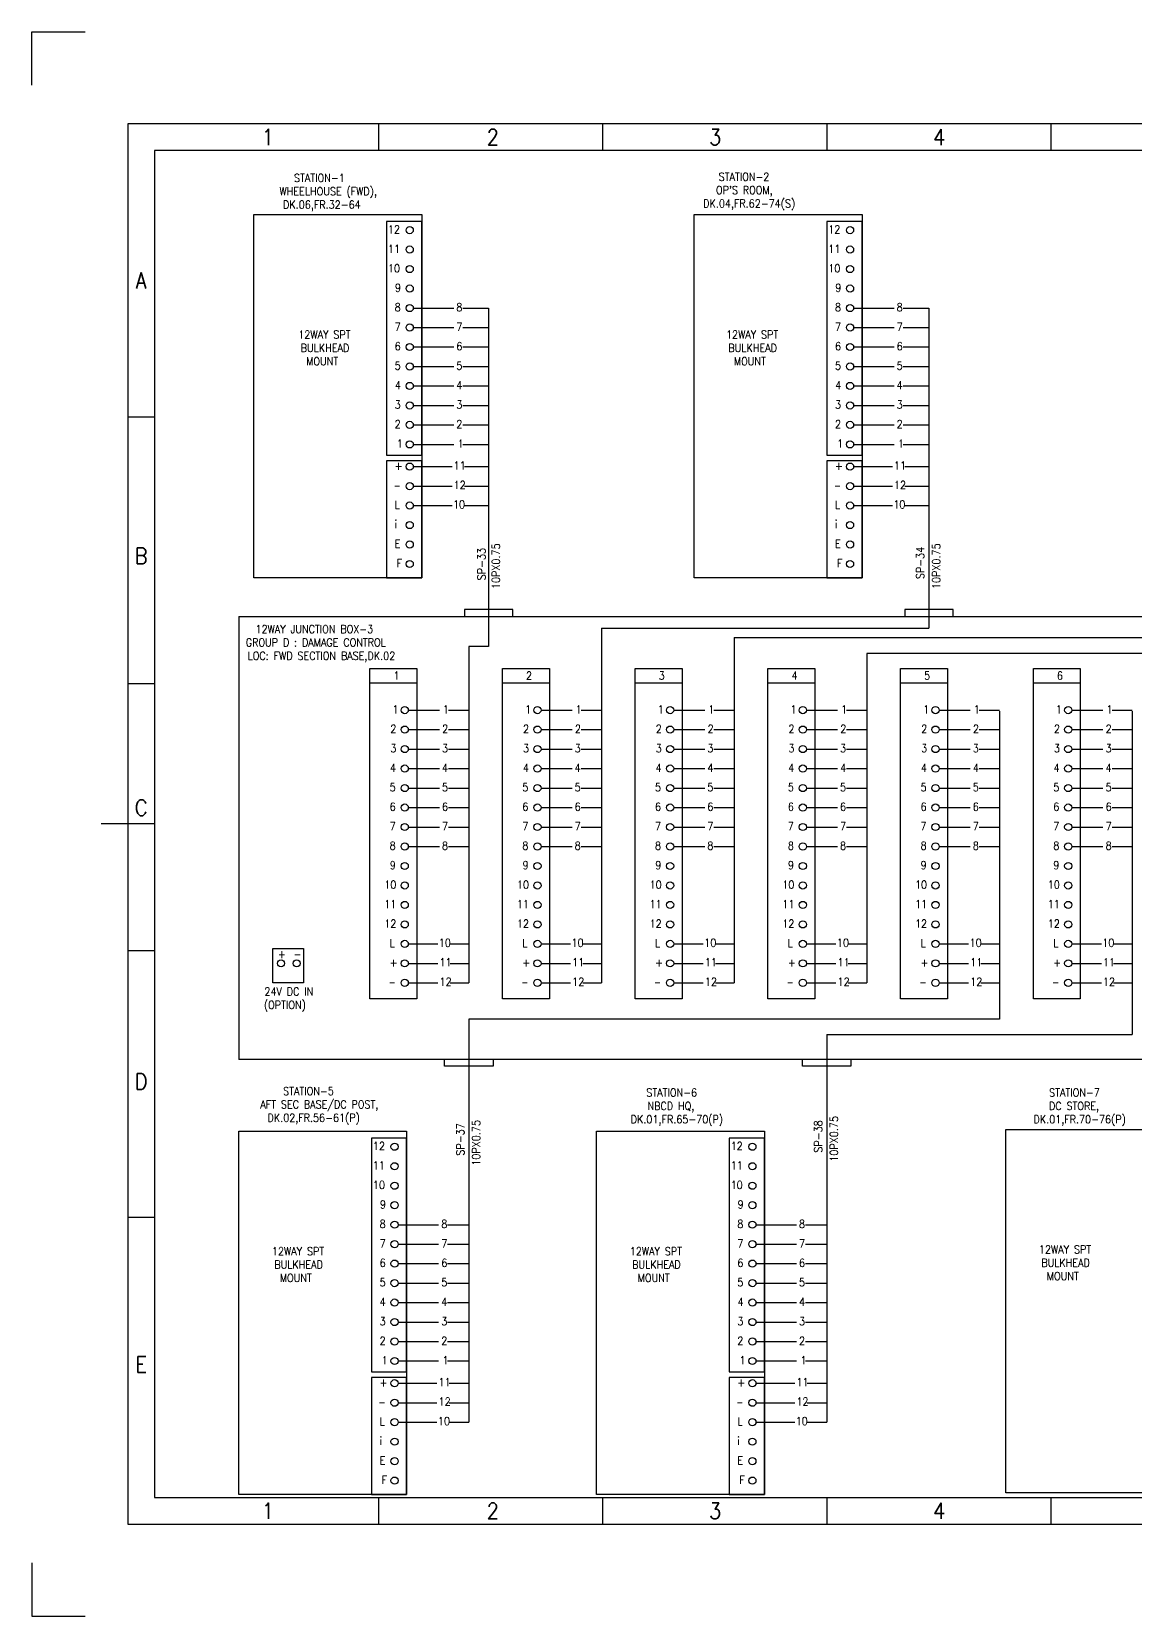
# Model space of a CAD drawing. Header units: inches. Extents: x 36 to 5114, y 9 to 306.
# Drawn here: x 1433.7 to 1640.5, y 9.1 to 306.1 of the extents above; entities that cross this region are included whole.
import ezdxf
from ezdxf.enums import TextEntityAlignment as Align

# ---------------------------------------------------------------- set-up
doc = ezdxf.new("R2010")
doc.units = ezdxf.units.IN
doc.header["$MEASUREMENT"] = 0
doc.layers.get('DEFPOINTS').update_dxf_attribs({"color": 251})
doc.layers.add('Border', color=6, linetype='Continuous')
doc.layers.add('TITLE', color=7, linetype='Continuous')
doc.layers.add('CON-050', color=3, linetype='Continuous', lineweight=50)
doc.styles.add('ROMANS', font='simplex.shx', dxfattribs={"width": 0.88})

# ---------------------------------------------------------------- blocks, each defined once
blk = doc.blocks.new('A3_BORDER')
at = {"linetype": 'Continuous'}
for p, q in [((173, 264.65), (173, 259.65)), ((5, 209.65), (0, 209.65)), ((5, 159.65), (0, 159.65)), ((5, 109.65), (0, 109.65)), ((5, 59.65), (0, 59.65)), ((173, 7.15), (173, 2.15))]:
    blk.add_line(p, q, dxfattribs=at)
at = {"color": 5, "linetype": 'Continuous'}
blk.add_line((5, 133.4), (-5, 133.4), dxfattribs=at)
at = {"layer": 'Border', "color": 7}
blk.add_lwpolyline([(0, 2.15), (384, 2.15), (384, 264.65), (0, 264.65)], close=True, dxfattribs=at)
at = {"layer": 'Border', "color": 6}
blk.add_lwpolyline([(5, 7.15), (379, 7.15), (379, 259.65), (5, 259.65)], close=True, dxfattribs=at)
at = {"layer": 'DEFPOINTS', "color": 5}
for points in [[(-18, 271.9), (-18, 281.9), (-8, 281.9)], [(-18, -5.1), (-18, -15.1), (-8, -15.1)]]:
    blk.add_lwpolyline(points, dxfattribs=at)
at = {"layer": 'TITLE', "color": 7}
for p, q in [((47, 264.65), (47, 259.75)), ((89, 264.65), (89, 259.75)), ((131, 264.65), (131, 259.75)), ((47, 7.15), (47, 2.25)), ((89, 7.15), (89, 2.25)), ((131, 7.15), (131, 2.25))]:
    blk.add_line(p, q, dxfattribs=at)
at = {"layer": 'TITLE', "color": 7, "style": 'ROMANS', "width": 0.88}
for s, p in [('1', (25.15, 260.65)), ('2', (67.3, 260.65)), ('3', (108.96, 260.65)), ('4', (150.96, 260.65)), ('1', (25.15, 3.15)), ('2', (67.3, 3.15)), ('3', (108.96, 3.15)), ('4', (150.96, 3.15))]:
    blk.add_text(s, height=3, dxfattribs=at).set_placement(p)
for s, p in [('A', (2.52, 235.26)), ('B', (2.52, 183.63)), ('C', (2.52, 136.45)), ('D', (2.52, 85.14)), ('E', (2.52, 32.11))]:
    blk.add_text(s, height=3, dxfattribs=at).set_placement(p, align=Align.MIDDLE_CENTER)

msp = doc.modelspace()

# ---------------------------------------------------------------- linework, layer by layer
for p, q in [((1601.83, 254.29), (1601.83, 194.27)), ((1472.46, 196.5), (1472.46, 113.46)), ((1540.46, 194.27), (1540.46, 127.82)), ((1540.46, 194.27), (1601.83, 194.27)), ((1515.59, 190.83), (1515.59, 127.82)), ((1565.33, 192.56), (1565.33, 127.82)), ((1565.33, 192.56), (1699.5, 192.56)), ((1590.2, 189.55), (1590.2, 127.82)), ((1777.01, 189.55), (1590.2, 189.55)), ((1497.04, 184.05), (1505.84, 184.05)), ((1521.91, 184.05), (1530.71, 184.05)), ((1546.78, 184.05), (1555.58, 184.05)), ((1571.65, 184.05), (1580.45, 184.05)), ((1596.52, 184.05), (1605.32, 184.05)), ((1621.4, 184.05), (1630.19, 184.05)), ((1615.07, 178.75), (1615.07, 120.98)), ((1639.94, 178.75), (1639.94, 118.16)), ((1515.59, 120.98), (1515.59, 45.47)), ((1615.07, 120.98), (1515.59, 120.98)), ((1582.66, 118.16), (1582.66, 45.47)), ((1582.66, 118.16), (1639.94, 118.16))]:
    msp.add_line(p, q)
for points in [[(1475.3, 271.82), (1506.77, 271.82), (1506.77, 203.71), (1475.3, 203.71)], [(1506.77, 270.49), (1500.15, 270.49), (1500.15, 226.73), (1506.77, 226.73)], [(1557.83, 271.82), (1589.3, 271.82), (1589.3, 203.71), (1557.83, 203.71)], [(1589.3, 270.49), (1582.68, 270.49), (1582.68, 226.73), (1589.3, 226.73)], [(1506.77, 225.66), (1500.15, 225.66), (1500.15, 203.71), (1506.77, 203.71)], [(1589.3, 225.66), (1582.68, 225.66), (1582.68, 203.71), (1589.3, 203.71)], [(1497.04, 186.74), (1505.84, 186.74), (1505.84, 124.81), (1497.04, 124.81)], [(1521.91, 186.74), (1530.71, 186.74), (1530.71, 124.81), (1521.91, 124.81)], [(1546.78, 186.74), (1555.58, 186.74), (1555.58, 124.81), (1546.78, 124.81)], [(1571.65, 186.74), (1580.45, 186.74), (1580.45, 124.81), (1571.65, 124.81)], [(1596.52, 186.74), (1605.32, 186.74), (1605.32, 124.81), (1596.52, 124.81)], [(1621.4, 186.74), (1630.19, 186.74), (1630.19, 124.81), (1621.4, 124.81)], [(1478.83, 134.27), (1484.62, 134.27), (1484.62, 127.82), (1478.83, 127.82)], [(1472.46, 100.02), (1503.94, 100.02), (1503.94, 31.91), (1472.46, 31.91)], [(1503.94, 98.69), (1497.32, 98.69), (1497.32, 54.93), (1503.94, 54.93)], [(1539.53, 100.02), (1571, 100.02), (1571, 31.91), (1539.53, 31.91)], [(1571, 98.69), (1564.39, 98.69), (1564.39, 54.93), (1571, 54.93)], [(1616.21, 100.35), (1647.69, 100.35), (1647.69, 32.25), (1616.21, 32.25)], [(1503.94, 53.86), (1497.32, 53.86), (1497.32, 31.91), (1503.94, 31.91)], [(1571, 53.86), (1564.39, 53.86), (1564.39, 31.91), (1571, 31.91)]]:
    msp.add_lwpolyline(points, close=True)
for points in [[(1519.3, 254.29), (1519.3, 190.83), (1515.59, 190.83)], [(1472.46, 196.5), (1813.25, 196.5)], [(1523.85, 196.5), (1523.85, 197.77), (1514.75, 197.77), (1514.75, 196.5)], [(1606.38, 196.5), (1606.38, 197.77), (1597.28, 197.77), (1597.28, 196.5)], [(1813.25, 113.46), (1472.46, 113.46)], [(1520.14, 113.46), (1520.14, 112.2), (1511.04, 112.2), (1511.04, 113.46)], [(1587.21, 113.46), (1587.21, 112.2), (1578.11, 112.2), (1578.11, 113.46)]]:
    msp.add_lwpolyline(points)
for centre in [(1504.51, 268.9), (1587.04, 268.9), (1504.51, 265.25), (1587.04, 265.25), (1504.51, 261.6), (1587.04, 261.6), (1504.51, 257.94), (1587.04, 257.94), (1504.51, 254.29), (1587.04, 254.29), (1504.51, 250.64), (1587.04, 250.64), (1504.51, 246.99), (1587.04, 246.99), (1504.51, 243.34), (1587.04, 243.34), (1504.51, 239.69), (1587.04, 239.69), (1504.51, 236.04), (1587.04, 236.04), (1504.51, 232.39), (1587.04, 232.39), (1504.51, 228.74), (1587.04, 228.74), (1504.51, 224.57), (1587.04, 224.57), (1504.51, 220.92), (1587.04, 220.92), (1504.51, 217.27), (1587.04, 217.27), (1504.51, 213.62), (1587.04, 213.62), (1504.51, 209.97), (1587.04, 209.97), (1504.51, 206.32), (1587.04, 206.32), (1503.58, 178.93), (1528.45, 178.93), (1553.32, 178.93), (1578.19, 178.93), (1603.06, 178.93), (1627.93, 178.93), (1503.58, 175.28), (1528.45, 175.28), (1553.32, 175.28), (1578.19, 175.28), (1603.06, 175.28), (1627.93, 175.28), (1503.58, 171.63), (1528.45, 171.63), (1553.32, 171.63), (1578.19, 171.63), (1603.06, 171.63), (1627.93, 171.63), (1503.58, 167.98), (1528.45, 167.98), (1553.32, 167.98), (1578.19, 167.98), (1603.06, 167.98), (1627.93, 167.98), (1503.58, 164.32), (1528.45, 164.32), (1553.32, 164.32), (1578.19, 164.32), (1603.06, 164.32), (1627.93, 164.32), (1503.58, 160.67), (1528.45, 160.67), (1553.32, 160.67), (1578.19, 160.67), (1603.06, 160.67), (1627.93, 160.67), (1503.58, 157.02), (1528.45, 157.02), (1553.32, 157.02), (1578.19, 157.02), (1603.06, 157.02), (1627.93, 157.02), (1503.58, 153.37), (1528.45, 153.37), (1553.32, 153.37), (1578.19, 153.37), (1603.06, 153.37), (1627.93, 153.37), (1503.58, 149.72), (1528.45, 149.72), (1553.32, 149.72), (1578.19, 149.72), (1603.06, 149.72), (1627.93, 149.72), (1503.58, 146.07), (1528.45, 146.07), (1553.32, 146.07), (1578.19, 146.07), (1603.06, 146.07), (1627.93, 146.07), (1503.58, 142.42), (1528.45, 142.42), (1553.32, 142.42), (1578.19, 142.42), (1603.06, 142.42), (1627.93, 142.42), (1503.58, 138.77), (1528.45, 138.77), (1553.32, 138.77), (1578.19, 138.77), (1603.06, 138.77), (1627.93, 138.77), (1503.58, 135.12), (1528.45, 135.12), (1553.32, 135.12), (1578.19, 135.12), (1603.06, 135.12), (1627.93, 135.12), (1480.39, 131.47), (1483.32, 131.47), (1503.58, 131.47), (1528.45, 131.47), (1553.32, 131.47), (1578.19, 131.47), (1603.06, 131.47), (1627.93, 131.47), (1503.58, 127.82), (1528.45, 127.82), (1553.32, 127.82), (1578.19, 127.82), (1603.06, 127.82), (1627.93, 127.82), (1501.67, 97.1), (1568.74, 97.1), (1501.67, 93.44), (1568.74, 93.44), (1501.67, 89.79), (1568.74, 89.79), (1501.67, 86.14), (1568.74, 86.14), (1501.67, 82.49), (1568.74, 82.49), (1501.67, 78.84), (1568.74, 78.84), (1501.67, 75.19), (1568.74, 75.19), (1501.67, 71.54), (1568.74, 71.54), (1501.67, 67.89), (1568.74, 67.89), (1501.67, 64.24), (1568.74, 64.24), (1501.67, 60.59), (1568.74, 60.59), (1501.67, 56.94), (1568.74, 56.94), (1501.67, 52.77), (1568.74, 52.77), (1501.67, 49.12), (1568.74, 49.12), (1501.67, 45.47), (1568.74, 45.47), (1501.67, 41.82), (1568.74, 41.82), (1501.67, 38.17), (1568.74, 38.17), (1501.67, 34.52), (1568.74, 34.52)]:
    msp.add_circle(centre, 0.671)
at = {"layer": 'CON-050', "color": 0, "lineweight": 25, "ltscale": 0.1}
for p, q in [((1505.18, 254.29), (1512.75, 254.29)), ((1514.45, 254.29), (1519.3, 254.29)), ((1587.71, 254.29), (1595.28, 254.29)), ((1596.98, 254.29), (1601.83, 254.29)), ((1505.18, 250.64), (1512.75, 250.64)), ((1514.45, 250.64), (1519.3, 250.64)), ((1587.71, 250.64), (1595.28, 250.64)), ((1596.98, 250.64), (1601.83, 250.64)), ((1505.18, 246.99), (1512.75, 246.99)), ((1514.45, 246.99), (1519.3, 246.99)), ((1587.71, 246.99), (1595.28, 246.99)), ((1596.98, 246.99), (1601.83, 246.99)), ((1505.18, 243.34), (1512.75, 243.34)), ((1514.45, 243.34), (1519.3, 243.34)), ((1587.71, 243.34), (1595.28, 243.34)), ((1596.98, 243.34), (1601.83, 243.34)), ((1505.18, 239.69), (1512.75, 239.69)), ((1514.45, 239.69), (1519.3, 239.69)), ((1587.71, 239.69), (1595.28, 239.69)), ((1596.98, 239.69), (1601.83, 239.69)), ((1505.18, 236.04), (1512.75, 236.04)), ((1514.45, 236.04), (1519.3, 236.04)), ((1587.71, 236.04), (1595.28, 236.04)), ((1596.98, 236.04), (1601.83, 236.04)), ((1505.18, 232.39), (1512.75, 232.39)), ((1514.45, 232.39), (1519.3, 232.39)), ((1587.71, 232.39), (1595.28, 232.39)), ((1596.98, 232.39), (1601.83, 232.39)), ((1505.18, 228.74), (1512.75, 228.74)), ((1514.45, 228.74), (1519.3, 228.74)), ((1587.71, 228.74), (1595.28, 228.74)), ((1596.98, 228.74), (1601.83, 228.74)), ((1505.18, 224.57), (1512.45, 224.57)), ((1514.76, 224.57), (1519.3, 224.57)), ((1587.71, 224.57), (1594.98, 224.57)), ((1597.29, 224.57), (1601.83, 224.57)), ((1505.18, 220.92), (1512.45, 220.92)), ((1514.76, 220.92), (1519.3, 220.92)), ((1587.71, 220.92), (1594.98, 220.92)), ((1597.29, 220.92), (1601.83, 220.92)), ((1505.18, 217.27), (1512.45, 217.27)), ((1514.76, 217.27), (1519.3, 217.27)), ((1587.71, 217.27), (1594.98, 217.27)), ((1597.29, 217.27), (1601.83, 217.27)), ((1504.25, 178.93), (1510.09, 178.93)), ((1511.79, 178.93), (1515.59, 178.93)), ((1529.12, 178.93), (1534.96, 178.93)), ((1536.66, 178.93), (1540.46, 178.93)), ((1553.99, 178.93), (1559.83, 178.93)), ((1561.53, 178.93), (1565.33, 178.93)), ((1578.86, 178.93), (1584.7, 178.93)), ((1586.4, 178.93), (1590.2, 178.93)), ((1603.73, 178.93), (1609.57, 178.93)), ((1611.27, 178.93), (1615.07, 178.93)), ((1628.6, 178.93), (1634.44, 178.93)), ((1636.14, 178.93), (1639.94, 178.93)), ((1504.25, 175.28), (1510.09, 175.28)), ((1511.79, 175.28), (1515.59, 175.28)), ((1529.12, 175.28), (1534.96, 175.28)), ((1536.66, 175.28), (1540.46, 175.28)), ((1553.99, 175.28), (1559.83, 175.28)), ((1561.53, 175.28), (1565.33, 175.28)), ((1578.86, 175.28), (1584.7, 175.28)), ((1586.4, 175.28), (1590.2, 175.28)), ((1603.73, 175.28), (1609.57, 175.28)), ((1611.27, 175.28), (1615.07, 175.28)), ((1628.6, 175.28), (1634.44, 175.28)), ((1636.14, 175.28), (1639.94, 175.28)), ((1504.25, 171.63), (1510.09, 171.63)), ((1511.79, 171.63), (1515.59, 171.63)), ((1529.12, 171.63), (1534.96, 171.63)), ((1536.66, 171.63), (1540.46, 171.63)), ((1553.99, 171.63), (1559.83, 171.63)), ((1561.53, 171.63), (1565.33, 171.63)), ((1578.86, 171.63), (1584.7, 171.63)), ((1586.4, 171.63), (1590.2, 171.63)), ((1603.73, 171.63), (1609.57, 171.63)), ((1611.27, 171.63), (1615.07, 171.63)), ((1628.6, 171.63), (1634.44, 171.63)), ((1636.14, 171.63), (1639.94, 171.63)), ((1504.25, 167.98), (1510.09, 167.98)), ((1511.79, 167.98), (1515.59, 167.98)), ((1529.12, 167.98), (1534.96, 167.98)), ((1536.66, 167.98), (1540.46, 167.98)), ((1553.99, 167.98), (1559.83, 167.98)), ((1561.53, 167.98), (1565.33, 167.98)), ((1578.86, 167.98), (1584.7, 167.98)), ((1586.4, 167.98), (1590.2, 167.98)), ((1603.73, 167.98), (1609.57, 167.98)), ((1611.27, 167.98), (1615.07, 167.98)), ((1628.6, 167.98), (1634.44, 167.98)), ((1636.14, 167.98), (1639.94, 167.98)), ((1504.25, 164.32), (1510.09, 164.32)), ((1511.79, 164.32), (1515.59, 164.32)), ((1529.12, 164.32), (1534.96, 164.32)), ((1536.66, 164.32), (1540.46, 164.32)), ((1553.99, 164.32), (1559.83, 164.32)), ((1561.53, 164.32), (1565.33, 164.32)), ((1578.86, 164.32), (1584.7, 164.32)), ((1586.4, 164.32), (1590.2, 164.32)), ((1603.73, 164.32), (1609.57, 164.32)), ((1611.27, 164.32), (1615.07, 164.32)), ((1628.6, 164.32), (1634.44, 164.32)), ((1636.14, 164.32), (1639.94, 164.32)), ((1504.25, 160.67), (1510.09, 160.67)), ((1511.79, 160.67), (1515.59, 160.67)), ((1529.12, 160.67), (1534.96, 160.67)), ((1536.66, 160.67), (1540.46, 160.67)), ((1553.99, 160.67), (1559.83, 160.67)), ((1561.53, 160.67), (1565.33, 160.67)), ((1578.86, 160.67), (1584.7, 160.67)), ((1586.4, 160.67), (1590.2, 160.67)), ((1603.73, 160.67), (1609.57, 160.67)), ((1611.27, 160.67), (1615.07, 160.67)), ((1628.6, 160.67), (1634.44, 160.67)), ((1636.14, 160.67), (1639.94, 160.67)), ((1504.25, 157.02), (1510.09, 157.02)), ((1511.79, 157.02), (1515.59, 157.02)), ((1529.12, 157.02), (1534.96, 157.02)), ((1536.66, 157.02), (1540.46, 157.02)), ((1553.99, 157.02), (1559.83, 157.02)), ((1561.53, 157.02), (1565.33, 157.02)), ((1578.86, 157.02), (1584.7, 157.02)), ((1586.4, 157.02), (1590.2, 157.02)), ((1603.73, 157.02), (1609.57, 157.02)), ((1611.27, 157.02), (1615.07, 157.02)), ((1628.6, 157.02), (1634.44, 157.02)), ((1636.14, 157.02), (1639.94, 157.02)), ((1504.25, 153.37), (1510.09, 153.37)), ((1511.79, 153.37), (1515.59, 153.37)), ((1529.12, 153.37), (1534.96, 153.37)), ((1536.66, 153.37), (1540.46, 153.37)), ((1553.99, 153.37), (1559.83, 153.37)), ((1561.53, 153.37), (1565.33, 153.37)), ((1578.86, 153.37), (1584.7, 153.37)), ((1586.4, 153.37), (1590.2, 153.37)), ((1603.73, 153.37), (1609.57, 153.37)), ((1611.27, 153.37), (1615.07, 153.37)), ((1628.6, 153.37), (1634.44, 153.37)), ((1636.14, 153.37), (1639.94, 153.37)), ((1504.25, 135.12), (1509.78, 135.12)), ((1512.09, 135.12), (1515.59, 135.12)), ((1529.12, 135.12), (1534.65, 135.12)), ((1536.96, 135.12), (1540.46, 135.12)), ((1553.99, 135.12), (1559.53, 135.12)), ((1561.83, 135.12), (1565.33, 135.12)), ((1578.86, 135.12), (1584.4, 135.12)), ((1586.71, 135.12), (1590.2, 135.12)), ((1603.73, 135.12), (1609.27, 135.12)), ((1611.58, 135.12), (1615.07, 135.12)), ((1628.6, 135.12), (1634.14, 135.12)), ((1636.45, 135.12), (1639.94, 135.12)), ((1504.25, 131.47), (1509.78, 131.47)), ((1512.09, 131.47), (1515.59, 131.47)), ((1529.12, 131.47), (1534.65, 131.47)), ((1536.96, 131.47), (1540.46, 131.47)), ((1553.99, 131.47), (1559.53, 131.47)), ((1561.83, 131.47), (1565.33, 131.47)), ((1578.86, 131.47), (1584.4, 131.47)), ((1586.71, 131.47), (1590.2, 131.47)), ((1603.73, 131.47), (1609.27, 131.47)), ((1611.58, 131.47), (1615.07, 131.47)), ((1628.6, 131.47), (1634.14, 131.47)), ((1636.45, 131.47), (1639.94, 131.47)), ((1504.25, 127.82), (1509.78, 127.82)), ((1512.09, 127.82), (1515.59, 127.82)), ((1529.12, 127.82), (1534.65, 127.82)), ((1536.96, 127.82), (1540.46, 127.82)), ((1553.99, 127.82), (1559.53, 127.82)), ((1561.83, 127.82), (1565.33, 127.82)), ((1578.86, 127.82), (1584.4, 127.82)), ((1586.71, 127.82), (1590.2, 127.82)), ((1603.73, 127.82), (1609.27, 127.82)), ((1611.58, 127.82), (1615.07, 127.82)), ((1628.6, 127.82), (1634.14, 127.82)), ((1636.45, 127.82), (1639.94, 127.82)), ((1502.35, 82.49), (1509.92, 82.49)), ((1511.62, 82.49), (1515.59, 82.49)), ((1569.41, 82.49), (1576.99, 82.49)), ((1578.69, 82.49), (1582.66, 82.49)), ((1502.35, 78.84), (1509.92, 78.84)), ((1511.62, 78.84), (1515.59, 78.84)), ((1569.41, 78.84), (1576.99, 78.84)), ((1578.69, 78.84), (1582.66, 78.84)), ((1502.35, 75.19), (1509.92, 75.19)), ((1511.62, 75.19), (1515.59, 75.19)), ((1569.41, 75.19), (1576.99, 75.19)), ((1578.69, 75.19), (1582.66, 75.19)), ((1502.35, 71.54), (1509.92, 71.54)), ((1511.62, 71.54), (1515.59, 71.54)), ((1569.41, 71.54), (1576.99, 71.54)), ((1578.69, 71.54), (1582.66, 71.54)), ((1502.35, 67.89), (1509.92, 67.89)), ((1511.62, 67.89), (1515.59, 67.89)), ((1569.41, 67.89), (1576.99, 67.89)), ((1578.69, 67.89), (1582.66, 67.89)), ((1502.35, 64.24), (1509.92, 64.24)), ((1511.62, 64.24), (1515.59, 64.24)), ((1569.41, 64.24), (1576.99, 64.24)), ((1578.69, 64.24), (1582.66, 64.24)), ((1502.35, 60.59), (1509.92, 60.59)), ((1511.62, 60.59), (1515.59, 60.59)), ((1569.41, 60.59), (1576.99, 60.59)), ((1578.69, 60.59), (1582.66, 60.59)), ((1502.35, 56.94), (1509.92, 56.94)), ((1511.62, 56.94), (1515.59, 56.94)), ((1569.41, 56.94), (1576.99, 56.94)), ((1578.69, 56.94), (1582.66, 56.94)), ((1502.35, 52.77), (1509.61, 52.77)), ((1511.92, 52.77), (1515.59, 52.77)), ((1569.41, 52.77), (1576.68, 52.77)), ((1578.99, 52.77), (1582.66, 52.77)), ((1502.35, 49.12), (1509.61, 49.12)), ((1511.92, 49.12), (1515.59, 49.12)), ((1569.41, 49.12), (1576.68, 49.12)), ((1578.99, 49.12), (1582.66, 49.12)), ((1502.35, 45.47), (1509.61, 45.47)), ((1511.92, 45.47), (1515.59, 45.47)), ((1569.41, 45.47), (1576.68, 45.47)), ((1578.99, 45.47), (1582.66, 45.47))]:
    msp.add_line(p, q, dxfattribs=at)

# ---------------------------------------------------------------- block references
at = {"linetype": 'Continuous'}
msp.add_blockref('A3_BORDER', (1451.66, 24.19), dxfattribs=at)

# ---------------------------------------------------------------- texts
at = {"layer": 'CON-050', "color": 0, "lineweight": 25, "char_height": 1.5, "attachment_point": 1, "style": 'ROMANS'}
for s, width, insert in [('{\\Fromans|c0;\\W3.525; \\W0.88;STATION-1\\P WHEELHOUSE (FWD),\\P{\\W1.53452; }DK.06,FR.32-64}', 20.3807, (1479.2, 279.42)), ("{\\Fromans|c0;\\W4.2793; \\W0.88;STATION-2\\P{\\W3.77642; }OP'S ROOM,\\P{\\W1.45071; }DK.04,FR.62-74(S)}", 23.0207, (1558.02, 279.64)), ('{\\Fromans|c0;12}', 2.3407, (1500.44, 269.79)), ('{\\Fromans|c0;12}', 2.3407, (1582.97, 269.79)), ('{\\Fromans|c0;11}', 2.3407, (1500.44, 266.14)), ('{\\Fromans|c0;11}', 2.3407, (1582.97, 266.14)), ('{\\Fromans|c0;10}', 2.3407, (1500.44, 262.49)), ('{\\Fromans|c0;10}', 2.3407, (1582.97, 262.49)), ('{\\Fromans|c0;9}', 1.0207, (1501.76, 258.84)), ('{\\Fromans|c0;9}', 1.0207, (1584.29, 258.84)), ('{\\Fromans|c0;8}', 1.0836, (1501.7, 255.19)), ('{\\Fromans|c0;8}', 1.0836, (1513.25, 255.19)), ('{\\Fromans|c0;8}', 1.0836, (1584.23, 255.19)), ('{\\Fromans|c0;8}', 1.0836, (1595.78, 255.19)), ('{\\Fromans|c0;\\W0.13071; \\W0.88;12WAY SPT\\P{\\W0.486904; }BULKHEAD \\P{\\W1.59738; }MOUNT}', 11.1407, (1483.47, 250.06)), ('{\\Fromans|c0;7}', 1.0836, (1501.7, 251.54)), ('{\\Fromans|c0;7}', 1.0836, (1513.25, 251.54)), ('{\\Fromans|c0;\\W0.13071; \\W0.88;12WAY SPT\\P{\\W0.486904; }BULKHEAD \\P{\\W1.59738; }MOUNT}', 11.1407, (1563.63, 250.06)), ('{\\Fromans|c0;7}', 1.0836, (1584.23, 251.54)), ('{\\Fromans|c0;7}', 1.0836, (1595.78, 251.54)), ('{\\Fromans|c0;6}', 1.0836, (1501.7, 247.89)), ('{\\Fromans|c0;6}', 1.0836, (1513.25, 247.89)), ('{\\Fromans|c0;6}', 1.0836, (1584.23, 247.89)), ('{\\Fromans|c0;6}', 1.0836, (1595.78, 247.89)), ('{\\Fromans|c0;5}', 1.0836, (1501.7, 244.24)), ('{\\Fromans|c0;5}', 1.0836, (1513.25, 244.24)), ('{\\Fromans|c0;5}', 1.0836, (1584.23, 244.24)), ('{\\Fromans|c0;5}', 1.0836, (1595.78, 244.24)), ('{\\Fromans|c0;4}', 1.1464, (1501.71, 240.59)), ('{\\Fromans|c0;4}', 1.0836, (1513.25, 240.59)), ('{\\Fromans|c0;4}', 1.1464, (1584.24, 240.59)), ('{\\Fromans|c0;4}', 1.0836, (1595.78, 240.59)), ('{\\Fromans|c0;3}', 1.0836, (1501.7, 236.94)), ('{\\Fromans|c0;3}', 1.0836, (1513.25, 236.94)), ('{\\Fromans|c0;3}', 1.0836, (1584.23, 236.94)), ('{\\Fromans|c0;3}', 1.0836, (1595.78, 236.94)), ('{\\Fromans|c0;2}', 1.0836, (1501.7, 233.28)), ('{\\Fromans|c0;2}', 1.0836, (1513.25, 233.28)), ('{\\Fromans|c0;2}', 1.0836, (1584.23, 233.28)), ('{\\Fromans|c0;2}', 1.0836, (1595.78, 233.28)), ('{\\Fromans|c0;1}', 0.7064, (1502.07, 229.63)), ('{\\Fromans|c0;1}', 0.7064, (1513.49, 229.63)), ('{\\Fromans|c0;1}', 0.7064, (1584.6, 229.63)), ('{\\Fromans|c0;1}', 0.7064, (1596.02, 229.63)), ('{\\Fromans|c0;+}', 1.3979, (1501.7, 225.47)), ('{\\Fromans|c0;11}', 1.9636, (1512.75, 225.53)), ('{\\Fromans|c0;+}', 1.3979, (1584.23, 225.47)), ('{\\Fromans|c0;11}', 1.9636, (1595.28, 225.53)), ('{\\Fromans|c0; _}', 1.3979, (1501.7, 222.57)), ('{\\Fromans|c0;12}', 2.3407, (1512.75, 221.88)), ('{\\Fromans|c0; _}', 1.3979, (1584.23, 222.57)), ('{\\Fromans|c0;12}', 2.3407, (1595.28, 221.88)), ('{\\Fromans|c0;L}', 1.1464, (1501.71, 218.16)), ('{\\Fromans|c0;10}', 2.3407, (1512.63, 218.23)), ('{\\Fromans|c0;L}', 1.1464, (1584.24, 218.16)), ('{\\Fromans|c0;10}', 2.3407, (1595.16, 218.23)), ('{\\Fromans|c0;i}', 0.3293, (1501.7, 214.51)), ('{\\Fromans|c0;i}', 0.3293, (1584.23, 214.51)), ('{\\Fromans|c0;E}', 1.5, (1501.7, 210.86)), ('{\\Fromans|c0;E}', 1.5, (1584.23, 210.86)), ('{\\Fromans|c0;F}', 0.7064, (1502.07, 207.21)), ('{\\Fromans|c0;F}', 0.7064, (1584.6, 207.21)), ('{\\Fromans|c0;\\W2.3098; \\W0.88;12WAY JUNCTION BOX-3\\P{\\W0.444999; }GROUP D : DAMAGE CONTROL\\P LOC: FWD SECTION BASE,DK.02}', 31.5064, (1473.23, 194.86)), ('{\\Fromans|c0;1}', 0.9419, (1501.45, 186.14)), ('{\\Fromans|c0;2}', 0.9419, (1526.32, 186.14)), ('{\\Fromans|c0;3}', 0.9419, (1551.19, 186.14)), ('{\\Fromans|c0;4}', 0.9419, (1576.06, 186.14)), ('{\\Fromans|c0;5}', 0.9419, (1600.93, 186.14)), ('{\\Fromans|c0;6}', 0.9419, (1625.8, 186.14)), ('{\\Fromans|c0;1}', 0.7064, (1501.27, 179.82)), ('{\\Fromans|c0;1}', 0.7064, (1510.73, 179.82)), ('{\\Fromans|c0;1}', 0.7064, (1526.14, 179.82)), ('{\\Fromans|c0;1}', 0.7064, (1535.61, 179.82)), ('{\\Fromans|c0;1}', 0.7064, (1551.01, 179.82)), ('{\\Fromans|c0;1}', 0.7064, (1560.48, 179.82)), ('{\\Fromans|c0;1}', 0.7064, (1575.88, 179.82)), ('{\\Fromans|c0;1}', 0.7064, (1585.35, 179.82)), ('{\\Fromans|c0;1}', 0.7064, (1600.75, 179.82)), ('{\\Fromans|c0;1}', 0.7064, (1610.22, 179.82)), ('{\\Fromans|c0;1}', 0.7064, (1625.62, 179.82)), ('{\\Fromans|c0;1}', 0.7064, (1635.09, 179.82)), ('{\\Fromans|c0;2}', 1.0836, (1500.89, 176.17)), ('{\\Fromans|c0;2}', 1.0836, (1510.59, 176.17)), ('{\\Fromans|c0;2}', 1.0836, (1525.76, 176.17)), ('{\\Fromans|c0;2}', 1.0836, (1535.46, 176.17)), ('{\\Fromans|c0;2}', 1.0836, (1550.63, 176.17)), ('{\\Fromans|c0;2}', 1.0836, (1560.33, 176.17)), ('{\\Fromans|c0;2}', 1.0836, (1575.5, 176.17)), ('{\\Fromans|c0;2}', 1.0836, (1585.2, 176.17)), ('{\\Fromans|c0;2}', 1.0836, (1600.37, 176.17)), ('{\\Fromans|c0;2}', 1.0836, (1610.07, 176.17)), ('{\\Fromans|c0;2}', 1.0836, (1625.24, 176.17)), ('{\\Fromans|c0;2}', 1.0836, (1634.94, 176.17)), ('{\\Fromans|c0;3}', 1.0836, (1500.89, 172.52)), ('{\\Fromans|c0;3}', 0.7064, (1510.57, 172.52)), ('{\\Fromans|c0;3}', 1.0836, (1525.76, 172.52)), ('{\\Fromans|c0;3}', 0.7064, (1535.44, 172.52)), ('{\\Fromans|c0;3}', 1.0836, (1550.63, 172.52)), ('{\\Fromans|c0;3}', 0.7064, (1560.31, 172.52)), ('{\\Fromans|c0;3}', 1.0836, (1575.5, 172.52)), ('{\\Fromans|c0;3}', 0.7064, (1585.18, 172.52)), ('{\\Fromans|c0;3}', 1.0836, (1600.37, 172.52)), ('{\\Fromans|c0;3}', 0.7064, (1610.05, 172.52)), ('{\\Fromans|c0;3}', 1.0836, (1625.24, 172.52)), ('{\\Fromans|c0;3}', 0.7064, (1634.93, 172.52)), ('{\\Fromans|c0;4}', 1.1464, (1500.83, 168.87)), ('{\\Fromans|c0;4}', 0.7064, (1510.57, 168.87)), ('{\\Fromans|c0;4}', 1.1464, (1525.7, 168.87)), ('{\\Fromans|c0;4}', 0.7064, (1535.44, 168.87)), ('{\\Fromans|c0;4}', 1.1464, (1550.57, 168.87)), ('{\\Fromans|c0;4}', 0.7064, (1560.31, 168.87)), ('{\\Fromans|c0;4}', 1.1464, (1575.44, 168.87)), ('{\\Fromans|c0;4}', 0.7064, (1585.18, 168.87)), ('{\\Fromans|c0;4}', 1.1464, (1600.31, 168.87)), ('{\\Fromans|c0;4}', 0.7064, (1610.05, 168.87)), ('{\\Fromans|c0;4}', 1.1464, (1625.18, 168.87)), ('{\\Fromans|c0;4}', 0.7064, (1634.93, 168.87)), ('{\\Fromans|c0;5}', 1.0836, (1500.76, 165.22)), ('{\\Fromans|c0;5}', 0.7064, (1510.57, 165.22)), ('{\\Fromans|c0;5}', 1.0836, (1525.63, 165.22)), ('{\\Fromans|c0;5}', 0.7064, (1535.44, 165.22)), ('{\\Fromans|c0;5}', 1.0836, (1550.5, 165.22)), ('{\\Fromans|c0;5}', 0.7064, (1560.31, 165.22)), ('{\\Fromans|c0;5}', 1.0836, (1575.38, 165.22)), ('{\\Fromans|c0;5}', 0.7064, (1585.18, 165.22)), ('{\\Fromans|c0;5}', 1.0836, (1600.25, 165.22)), ('{\\Fromans|c0;5}', 0.7064, (1610.05, 165.22)), ('{\\Fromans|c0;5}', 1.0836, (1625.12, 165.22)), ('{\\Fromans|c0;5}', 0.7064, (1634.93, 165.22)), ('{\\Fromans|c0;6}', 1.0836, (1500.76, 161.57)), ('{\\Fromans|c0;6}', 0.7064, (1510.57, 161.57)), ('{\\Fromans|c0;6}', 1.0836, (1525.63, 161.57)), ('{\\Fromans|c0;6}', 0.7064, (1535.44, 161.57)), ('{\\Fromans|c0;6}', 1.0836, (1550.5, 161.57)), ('{\\Fromans|c0;6}', 0.7064, (1560.31, 161.57)), ('{\\Fromans|c0;6}', 1.0836, (1575.38, 161.57)), ('{\\Fromans|c0;6}', 0.7064, (1585.18, 161.57)), ('{\\Fromans|c0;6}', 1.0836, (1600.25, 161.57)), ('{\\Fromans|c0;6}', 0.7064, (1610.05, 161.57)), ('{\\Fromans|c0;6}', 1.0836, (1625.12, 161.57)), ('{\\Fromans|c0;6}', 0.7064, (1634.93, 161.57)), ('{\\Fromans|c0;7}', 1.0836, (1500.76, 157.92)), ('{\\Fromans|c0;7}', 0.7064, (1510.57, 157.92)), ('{\\Fromans|c0;7}', 1.0836, (1525.63, 157.92)), ('{\\Fromans|c0;7}', 0.7064, (1535.44, 157.92)), ('{\\Fromans|c0;7}', 1.0836, (1550.5, 157.92)), ('{\\Fromans|c0;7}', 0.7064, (1560.31, 157.92)), ('{\\Fromans|c0;7}', 1.0836, (1575.38, 157.92)), ('{\\Fromans|c0;7}', 0.7064, (1585.18, 157.92)), ('{\\Fromans|c0;7}', 1.0836, (1600.25, 157.92)), ('{\\Fromans|c0;7}', 0.7064, (1610.05, 157.92)), ('{\\Fromans|c0;7}', 1.0836, (1625.12, 157.92)), ('{\\Fromans|c0;7}', 0.7064, (1634.93, 157.92)), ('{\\Fromans|c0;8}', 1.0836, (1500.76, 154.27)), ('{\\Fromans|c0;8}', 0.7064, (1510.57, 154.27)), ('{\\Fromans|c0;8}', 1.0836, (1525.63, 154.27)), ('{\\Fromans|c0;8}', 0.7064, (1535.44, 154.27)), ('{\\Fromans|c0;8}', 1.0836, (1550.5, 154.27)), ('{\\Fromans|c0;8}', 0.7064, (1560.31, 154.27)), ('{\\Fromans|c0;8}', 1.0836, (1575.38, 154.27)), ('{\\Fromans|c0;8}', 0.7064, (1585.18, 154.27)), ('{\\Fromans|c0;8}', 1.0836, (1600.25, 154.27)), ('{\\Fromans|c0;8}', 0.7064, (1610.05, 154.27)), ('{\\Fromans|c0;8}', 1.0836, (1625.12, 154.27)), ('{\\Fromans|c0;8}', 0.7064, (1634.93, 154.27)), ('{\\Fromans|c0;9}', 1.0207, (1500.78, 150.62)), ('{\\Fromans|c0;9}', 1.0207, (1525.65, 150.62)), ('{\\Fromans|c0;9}', 1.0207, (1550.52, 150.62)), ('{\\Fromans|c0;9}', 1.0207, (1575.39, 150.62)), ('{\\Fromans|c0;9}', 1.0207, (1600.26, 150.62)), ('{\\Fromans|c0;9}', 1.0207, (1625.13, 150.62)), ('{\\Fromans|c0;10}', 2.0547, (1499.74, 146.97)), ('{\\Fromans|c0;10}', 2.0547, (1524.61, 146.97)), ('{\\Fromans|c0;10}', 2.0547, (1549.48, 146.97)), ('{\\Fromans|c0;10}', 2.0547, (1574.35, 146.97)), ('{\\Fromans|c0;10}', 2.0547, (1599.22, 146.97)), ('{\\Fromans|c0;10}', 2.0547, (1624.1, 146.97)), ('{\\Fromans|c0;11}', 1.9636, (1499.74, 143.32)), ('{\\Fromans|c0;11}', 1.9636, (1524.61, 143.32)), ('{\\Fromans|c0;11}', 1.9636, (1549.48, 143.32)), ('{\\Fromans|c0;11}', 1.9636, (1574.35, 143.32)), ('{\\Fromans|c0;11}', 1.9636, (1599.22, 143.32)), ('{\\Fromans|c0;11}', 1.9636, (1624.1, 143.32)), ('{\\Fromans|c0;12}', 2.0547, (1499.74, 139.66)), ('{\\Fromans|c0;12}', 2.0547, (1524.61, 139.66)), ('{\\Fromans|c0;12}', 2.0547, (1549.48, 139.66)), ('{\\Fromans|c0;12}', 2.0547, (1574.35, 139.66)), ('{\\Fromans|c0;12}', 2.0547, (1599.22, 139.66)), ('{\\Fromans|c0;12}', 2.0547, (1624.1, 139.66)), ('{\\Fromans|c0;+}', 1.3979, (1479.81, 133.95)), ('{\\Fromans|c0;L}', 1.0207, (1500.76, 136.01)), ('{\\Fromans|c0;10}', 2.3407, (1509.96, 136.08)), ('{\\Fromans|c0;L}', 1.0207, (1525.63, 136.01)), ('{\\Fromans|c0;10}', 2.3407, (1534.83, 136.08)), ('{\\Fromans|c0;L}', 1.0207, (1550.5, 136.01)), ('{\\Fromans|c0;10}', 2.3407, (1559.71, 136.08)), ('{\\Fromans|c0;L}', 1.0207, (1575.37, 136.01)), ('{\\Fromans|c0;10}', 2.3407, (1584.58, 136.08)), ('{\\Fromans|c0;L}', 1.0207, (1600.25, 136.01)), ('{\\Fromans|c0;10}', 2.3407, (1609.45, 136.08)), ('{\\Fromans|c0;L}', 1.0207, (1625.12, 136.01)), ('{\\Fromans|c0;10}', 2.3407, (1634.32, 136.08)), ('{\\Fromans|c0;-}', 1.3979, (1482.75, 133.95)), ('{\\Fromans|c0;+}', 1.3979, (1500.76, 132.36)), ('{\\Fromans|c0;11}', 1.9636, (1510.09, 132.43)), ('{\\Fromans|c0;+}', 1.3979, (1525.63, 132.36)), ('{\\Fromans|c0;11}', 1.9636, (1534.96, 132.43)), ('{\\Fromans|c0;+}', 1.3979, (1550.5, 132.36)), ('{\\Fromans|c0;11}', 1.9636, (1559.83, 132.43)), ('{\\Fromans|c0;+}', 1.3979, (1575.38, 132.36)), ('{\\Fromans|c0;11}', 1.9636, (1584.7, 132.43)), ('{\\Fromans|c0;+}', 1.3979, (1600.25, 132.36)), ('{\\Fromans|c0;11}', 1.9636, (1609.57, 132.43)), ('{\\Fromans|c0;+}', 1.3979, (1625.12, 132.36)), ('{\\Fromans|c0;11}', 1.9636, (1634.44, 132.43)), ('{\\Fromans|c0; _}', 1.3979, (1500.76, 129.47)), ('{\\Fromans|c0;12}', 2.3407, (1510.09, 128.78)), ('{\\Fromans|c0; _}', 1.3979, (1525.63, 129.47)), ('{\\Fromans|c0;12}', 2.3407, (1534.96, 128.78)), ('{\\Fromans|c0; _}', 1.3979, (1550.5, 129.47)), ('{\\Fromans|c0;12}', 2.3407, (1559.83, 128.78)), ('{\\Fromans|c0; _}', 1.3979, (1575.38, 129.47)), ('{\\Fromans|c0;12}', 2.3407, (1584.7, 128.78)), ('{\\Fromans|c0; _}', 1.3979, (1600.25, 129.47)), ('{\\Fromans|c0;12}', 2.3407, (1609.57, 128.78)), ('{\\Fromans|c0; _}', 1.3979, (1625.12, 129.47)), ('{\\Fromans|c0;12}', 2.3407, (1634.44, 128.78)), ('{\\Fromans|c0; 24V DC IN\\P{\\W0.780238; }(OPTION)}', 10.575, (1476.38, 126.93)), ('{\\Fromans|c0;\\W5.0336; \\W0.88;STATION-5\\P AFT SEC BASE/DC POST,\\P{\\W2.18404; }DK.02,FR.56-61(P)}', 25.2836, (1475.61, 108.27)), ('{\\Fromans|c0;\\W4.3002; \\W0.88;STATION-6\\P{\\W4.50976; }NBCD HQ,\\P{\\W1.45071; }DK.01,FR.65-70(P)}', 23.0836, (1544.44, 107.99)), ('{\\Fromans|c0;\\W4.3002; \\W0.88;STATION-7\\P{\\W4.27928; }DC STORE,\\P{\\W1.45071; }DK.01,FR.70-76(P)}', 23.0836, (1619.93, 107.99)), ('{\\Fromans|c0;12}', 2.3407, (1497.6, 97.99)), ('{\\Fromans|c0;12}', 2.3407, (1564.67, 97.99)), ('{\\Fromans|c0;11}', 2.3407, (1497.6, 94.34)), ('{\\Fromans|c0;11}', 2.3407, (1564.67, 94.34)), ('{\\Fromans|c0;10}', 2.3407, (1497.6, 90.69)), ('{\\Fromans|c0;10}', 2.3407, (1564.67, 90.69)), ('{\\Fromans|c0;9}', 1.0207, (1498.92, 87.04)), ('{\\Fromans|c0;9}', 1.0207, (1565.99, 87.04)), ('{\\Fromans|c0;8}', 1.0836, (1498.86, 83.39)), ('{\\Fromans|c0;8}', 1.0836, (1510.42, 83.39)), ('{\\Fromans|c0;8}', 1.0836, (1565.93, 83.39)), ('{\\Fromans|c0;8}', 1.0836, (1577.49, 83.39)), ('{\\Fromans|c0;\\W0.13071; \\W0.88;12WAY SPT\\P{\\W0.486904; }BULKHEAD \\P{\\W1.59738; }MOUNT}', 11.1407, (1478.52, 78.26)), ('{\\Fromans|c0;7}', 1.0836, (1498.86, 79.74)), ('{\\Fromans|c0;7}', 1.0836, (1510.42, 79.74)), ('{\\Fromans|c0;\\W0.13071; \\W0.88;12WAY SPT\\P{\\W0.486904; }BULKHEAD \\P{\\W1.59738; }MOUNT}', 11.1407, (1545.59, 78.26)), ('{\\Fromans|c0;7}', 1.0836, (1565.93, 79.74)), ('{\\Fromans|c0;7}', 1.0836, (1577.49, 79.74)), ('{\\Fromans|c0;\\W0.13071; \\W0.88;12WAY SPT\\P{\\W0.486904; }BULKHEAD \\P{\\W1.59738; }MOUNT}', 11.1407, (1622.27, 78.6)), ('{\\Fromans|c0;6}', 1.0836, (1498.86, 76.09)), ('{\\Fromans|c0;6}', 1.0836, (1510.42, 76.09)), ('{\\Fromans|c0;6}', 1.0836, (1565.93, 76.09)), ('{\\Fromans|c0;6}', 1.0836, (1577.49, 76.09)), ('{\\Fromans|c0;5}', 1.0836, (1498.86, 72.44)), ('{\\Fromans|c0;5}', 1.0836, (1510.42, 72.44)), ('{\\Fromans|c0;5}', 1.0836, (1565.93, 72.44)), ('{\\Fromans|c0;5}', 1.0836, (1577.49, 72.44)), ('{\\Fromans|c0;4}', 1.1464, (1498.87, 68.79)), ('{\\Fromans|c0;4}', 1.0836, (1510.42, 68.79)), ('{\\Fromans|c0;4}', 1.1464, (1565.94, 68.79)), ('{\\Fromans|c0;4}', 1.0836, (1577.49, 68.79)), ('{\\Fromans|c0;3}', 1.0836, (1498.86, 65.13)), ('{\\Fromans|c0;3}', 1.0836, (1510.42, 65.13)), ('{\\Fromans|c0;3}', 1.0836, (1565.93, 65.13)), ('{\\Fromans|c0;3}', 1.0836, (1577.49, 65.13)), ('{\\Fromans|c0;2}', 1.0836, (1498.86, 61.48)), ('{\\Fromans|c0;2}', 1.0836, (1510.42, 61.48)), ('{\\Fromans|c0;2}', 1.0836, (1565.93, 61.48)), ('{\\Fromans|c0;2}', 1.0836, (1577.49, 61.48)), ('{\\Fromans|c0;1}', 0.7064, (1499.24, 57.83)), ('{\\Fromans|c0;1}', 0.7064, (1510.66, 57.83)), ('{\\Fromans|c0;1}', 0.7064, (1566.31, 57.83)), ('{\\Fromans|c0;1}', 0.7064, (1577.73, 57.83)), ('{\\Fromans|c0;11}', 1.9636, (1509.92, 53.73)), ('{\\Fromans|c0;11}', 1.9636, (1576.99, 53.73)), ('{\\Fromans|c0;+}', 1.3979, (1498.86, 53.66)), ('{\\Fromans|c0;+}', 1.3979, (1565.93, 53.66)), ('{\\Fromans|c0; _}', 1.3979, (1498.86, 50.77)), ('{\\Fromans|c0;12}', 2.3407, (1509.92, 50.08)), ('{\\Fromans|c0; _}', 1.3979, (1565.93, 50.77)), ('{\\Fromans|c0;12}', 2.3407, (1576.99, 50.08)), ('{\\Fromans|c0;L}', 1.1464, (1498.87, 46.36)), ('{\\Fromans|c0;10}', 2.3407, (1509.79, 46.43)), ('{\\Fromans|c0;L}', 1.1464, (1565.94, 46.36)), ('{\\Fromans|c0;10}', 2.3407, (1576.86, 46.43)), ('{\\Fromans|c0;i}', 0.3293, (1498.86, 42.71)), ('{\\Fromans|c0;i}', 0.3293, (1565.93, 42.71)), ('{\\Fromans|c0;E}', 1.5, (1498.86, 39.06)), ('{\\Fromans|c0;E}', 1.5, (1565.93, 39.06)), ('{\\Fromans|c0;F}', 0.7064, (1499.24, 35.41)), ('{\\Fromans|c0;F}', 0.7064, (1566.31, 35.41))]:
    msp.add_mtext_dynamic_manual_height_columns(s, width=width, gutter_width=437.5, heights=[0], dxfattribs=dict(at, insert=insert))
at = {"layer": 'CON-050', "color": 0, "lineweight": 25, "char_height": 1.5, "attachment_point": 1, "rotation": 90, "style": 'ROMANS'}
for s, width, insert in [('SP-33', 6.3636, (1517.22, 203.26)), ('10PX0.75', 8.8779, (1519.92, 201.63)), ('SP-34', 6.4264, (1599.45, 203.48)), ('10PX0.75', 8.8779, (1602.45, 201.63)), ('SP-37', 6.3636, (1513.25, 95.44)), ('10PX0.75', 8.8779, (1516.21, 93.55)), ('SP-38', 6.3636, (1580.33, 96)), ('10PX0.75', 8.8779, (1583.28, 94.3))]:
    msp.add_mtext_dynamic_manual_height_columns(s, width=width, gutter_width=437.5, heights=[0], dxfattribs=dict(at, insert=insert))

doc.saveas('drawing.dxf')
